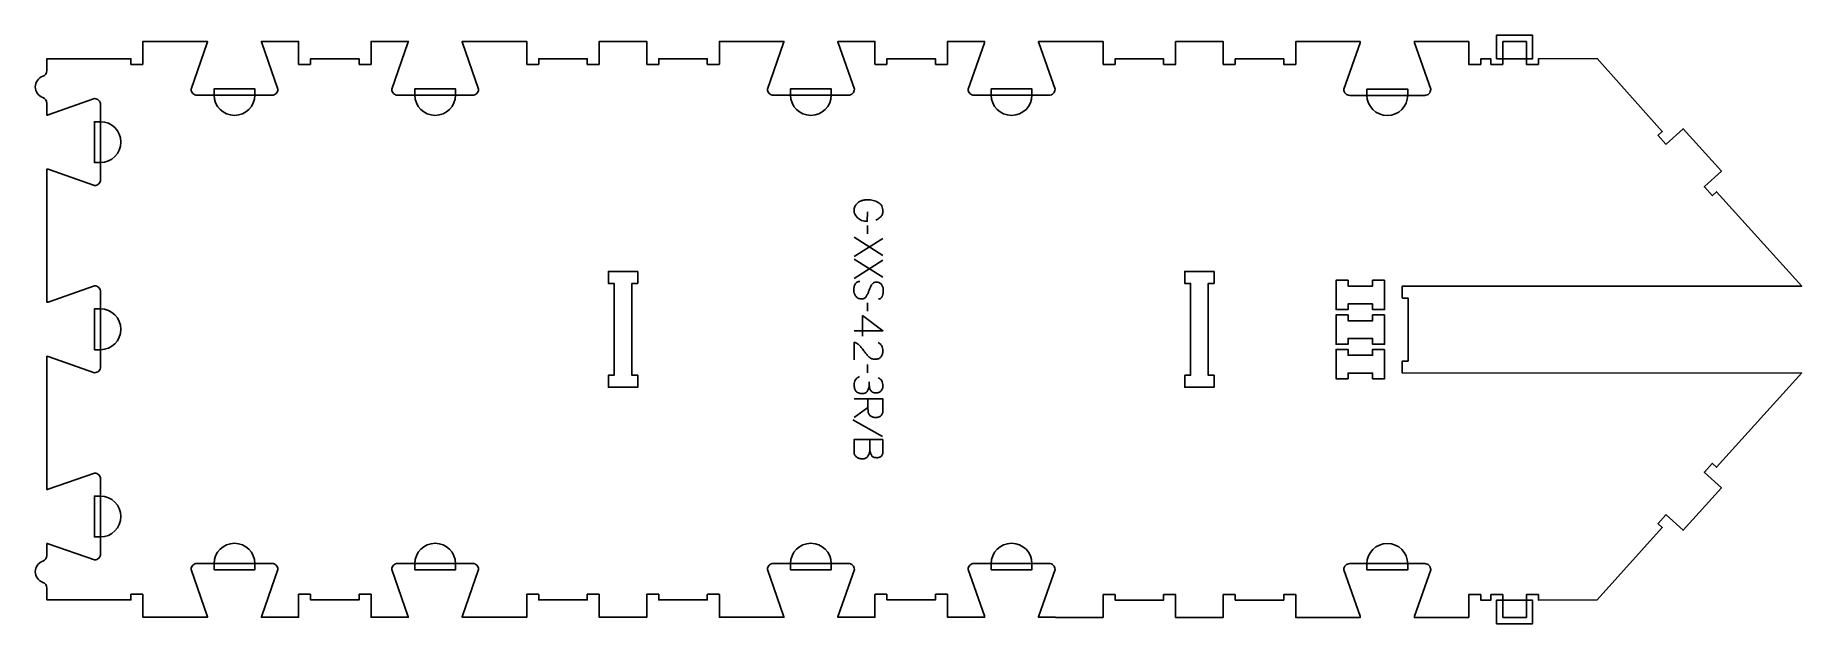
# Model space of a CAD drawing. Extents: x 0 to 1839, y -6 to 606.
import ezdxf

# ---------------------------------------------------------------- set-up
doc = ezdxf.new("R2010")
doc.units = 0
for name, color, linetype in [('1_ANYTOOL_1MMDEEP_LABELS_S', 2, 'CONTINUOUS'), ('3_ANYTOOL_CUTTHROUGH_INSID', 4, 'CONTINUOUS'), ('4_ANYTOOL_CUTTHROUGH_OUTSI', 5, 'CONTINUOUS'), ('5_ANYTOOL_HALF_MILL_9MM_IN', 3, 'CONTINUOUS')]:
    doc.layers.add(name, color=color, linetype=linetype)

msp = doc.modelspace()

# ---------------------------------------------------------------- linework, layer by layer
at = {"layer": '1_ANYTOOL_1MMDEEP_LABELS_S'}
for p, q in [((866.163138, 399.226115), (866.077424, 408.011829)), ((882.277424, 376.897544), (852.277424, 395.797544)), ((852.277424, 375.654686), (882.277424, 394.597544)), ((882.277424, 354.183258), (852.277424, 373.083258)), ((852.277424, 352.940401), (882.277424, 371.883258)), ((860.934567, 314.454686), (860.934567, 292.683258)), ((866.163138, 318.740401), (866.077424, 327.526115)), ((866.163138, 254.540401), (866.077424, 263.326115)), ((881.805995, 188.497544), (851.034567, 205.683258)), ((866.720281, 218.454686), (852.234567, 207.997544))]:
    msp.add_line(p, q, dxfattribs=at)
for points in [[(866.077424, 422.111829), (866.034567, 412.340401, -0.031732), (863.027165, 412.608511, -0.048764), (860.109567, 413.352901, -0.050291), (857.799059, 414.462613, -0.060119), (855.79171, 416.047544, -0.036578), (854.305293, 417.779563, -0.050793), (853.145281, 419.738615, -0.051881), (852.477536, 421.691632, -0.053919), (852.234567, 423.740401, -0.055881), (852.441511, 425.775548, -0.055271), (853.09171, 427.715401, -0.05403), (854.250903, 429.641377, -0.038531), (855.748852, 431.326115, -0.067281), (857.859867, 432.873828, -0.049165), (860.280995, 433.897544, -0.047412), (863.484914, 434.57047, -0.028075), (866.763138, 434.754686, -0.03109), (869.454718, 434.58716, -0.031496), (872.10421, 434.085044, -0.031425), (874.732454, 433.234171, -0.02824), (877.24171, 432.076115, -0.064555), (879.393235, 430.547312, -0.078906), (881.018495, 428.481472, -0.076878), (881.993045, 425.857871, -0.050594), (882.277424, 423.054686, -0.039946), (882.144627, 421.395125, -0.052714), (881.709567, 419.792186, -0.053511), (880.994232, 418.408989, -0.05153), (880.005995, 417.204686, -0.040443), (877.582854, 415.164463, -0.04035), (874.863138, 413.540401)], [(877.69171, 331.554686, 0.071867), (879.028316, 331.7478, 0.100684), (880.209567, 332.374329, 0.047558), (880.686017, 332.848883, 0.038563), (881.074745, 333.398883, 0.037928), (881.422214, 334.096071, 0.026634), (881.677424, 334.833258, 0.028461), (882.363407, 337.856591, 0.041577), (882.620281, 340.940401, 0.036938), (882.509141, 342.442761, 0.041531), (882.164924, 343.908258, 0.041583), (881.587715, 345.285635, 0.038125), (880.798852, 346.554686, 0.057611), (879.806948, 347.624839, 0.065808), (878.586352, 348.418972, 0.06469), (877.126798, 348.896468, 0.046778), (875.59171, 349.040401, 0.052235), (874.041867, 348.878045, 0.075448), (872.59171, 348.333258, 0.076671), (871.418657, 347.417166, 0.061023), (870.534567, 346.211829, 0.021951), (869.007221, 343.182975, 0.018213), (867.727424, 340.040401, -0.02405), (866.421962, 336.938916, -0.02981), (864.79171, 333.997544, -0.068439), (863.825779, 332.856242, -0.079282), (862.573852, 332.047544, -0.076308), (860.99517, 331.622544, -0.047772), (859.348852, 331.597544, -0.046243), (857.667893, 331.890778, -0.06359), (856.097067, 332.540401, -0.064671), (854.812878, 333.513225, -0.057073), (853.798852, 334.768972, -0.067522), (852.435942, 337.737281, -0.070793), (851.934567, 340.961829, -0.064027), (852.297082, 344.100844, -0.070447), (853.477424, 347.026115, -0.054374), (854.327057, 348.184532, -0.074742), (855.438138, 349.083258, -0.075199), (856.744517, 349.606265, -0.057737), (858.148852, 349.768972)], [(852.320281, 268.254686), (852.363138, 286.554686, -0.034491), (854.11047, 285.891908, -0.037732), (855.743495, 284.985044, -0.037744), (857.218131, 283.845749, -0.03482), (858.513138, 282.504686, -0.00859), (860.911721, 279.545462, -0.008791), (863.205995, 276.504686, 0.020588), (865.439438, 273.685398, 0.025206), (867.920281, 271.083258, 0.046908), (869.221523, 270.062663, 0.051091), (870.695281, 269.315401, 0.050722), (872.343456, 268.866668, 0.041139), (874.048852, 268.726115, 0.039396), (875.856438, 268.86876, 0.058519), (877.595281, 269.358258, 0.060358), (879.002397, 270.148816, 0.061397), (880.177424, 271.254686, 0.048006), (881.099384, 272.610643, 0.045901), (881.752424, 274.115401, 0.045216), (882.154984, 275.855462, 0.034258), (882.277424, 277.640401, 0.055622), (881.983437, 280.274971, 0.079896), (881.002424, 282.718972, 0.080617), (879.336724, 284.68836, 0.060287), (877.177424, 286.126115)], [(868.048852, 242.454686, -0.052004), (867.53605, 239.121604, -0.057563), (866.313138, 235.983258, -0.070633), (865.388535, 234.708722, -0.079113), (864.132781, 233.765401, -0.075641), (862.477923, 233.188613, -0.046128), (860.720281, 233.026115, -0.033924), (858.753506, 233.159712, -0.057836), (856.852424, 233.647544, -0.060832), (855.42345, 234.406521, -0.072757), (854.248852, 235.511829, -0.05358), (853.367771, 236.906421, -0.043301), (852.770281, 238.447544, -0.042335), (852.388031, 240.346031, -0.028525), (852.277424, 242.283258, -0.059964), (852.603782, 244.994759, -0.089395), (853.702424, 247.468972, -0.089624), (855.586871, 249.39314, -0.061164), (857.977424, 250.683258)], [(877.348852, 249.568972, -0.060092), (879.434986, 248.180755, -0.080583), (881.045281, 246.279686, -0.079919), (881.993047, 243.923621, -0.055798), (882.277424, 241.383258, -0.035013), (882.168337, 239.827358, -0.047512), (881.805995, 238.313615, -0.048382), (881.219956, 237.02419, -0.050886), (880.39171, 235.876115, -0.060051), (879.344922, 234.950211, -0.058597), (878.109567, 234.295758, -0.056917), (876.598651, 233.899628, -0.03878), (875.034567, 233.797544, -0.02544), (873.79685, 233.860559, -0.041152), (872.580995, 234.086829, -0.042175), (871.640725, 234.430643, -0.059142), (870.79171, 234.954686, -0.068767), (869.559215, 236.245383, -0.072211), (868.734567, 237.826115, -0.043093), (868.266974, 239.653227, -0.035742), (868.09171, 241.533258, -0.002283), (868.060317, 243.386722, -0.003092), (868.048852, 245.240401)], [(852.277424, 227.454686), (882.277424, 227.454686), (882.277424, 216.097544, -0.030274), (882.170408, 214.331731, -0.049), (881.787245, 212.610044, -0.050774), (881.194789, 211.277521, -0.06445), (880.31671, 210.118972, -0.0646), (879.180679, 209.229061, -0.052254), (877.865817, 208.624329, -0.050381), (876.173268, 208.235194, -0.031337), (874.434567, 208.126115, -0.040022), (873.06051, 208.236276, -0.042626), (871.723852, 208.570758, -0.04247), (870.434133, 209.139443, -0.036572), (869.248852, 209.904686, -0.051097), (868.234897, 210.846464, -0.061981), (867.459567, 211.988615, -0.061813), (866.983067, 213.297617, -0.049309), (866.805995, 214.683258, -0.003273), (866.768304, 215.550909, -0.003121), (866.74171, 216.418972, -0.003882), (866.72479, 217.436754, -0.002215), (866.720281, 218.454686), (866.720281, 227.411829)], [(882.277424, 185.068972), (852.277424, 185.068972), (852.277424, 175.383258), (852.19171, 172.854686, 0.048381), (852.295625, 171.175793, 0.066146), (852.775638, 169.570758, 0.067079), (853.624309, 168.206994, 0.057042), (854.784567, 167.090401, 0.037099), (856.155808, 166.195729, 0.042913), (857.650638, 165.531472, 0.043052), (859.206286, 165.140312, 0.040094), (860.805995, 165.011829, 0.045096), (862.602612, 165.174201, 0.070597), (864.30421, 165.740401, 0.073303), (865.633248, 166.666379, 0.067093), (866.655995, 167.926115, 0.063103), (868.080941, 171.100625, 0.053716), (868.734567, 174.526115)], [(868.605995, 185.068972), (868.734567, 174.526115, 0.046847), (869.211015, 171.577413, 0.060102), (870.298852, 168.804686, 0.086388), (871.168979, 167.697984, 0.076384), (872.350638, 166.924329, 0.070405), (874.038388, 166.42686, 0.036531), (875.805995, 166.297544, 0.031885), (877.241253, 166.389164, 0.051083), (878.637245, 166.715401, 0.053001), (879.723804, 167.223688, 0.064647), (880.659567, 167.968972, 0.064346), (881.385132, 168.942263, 0.050037), (881.87296, 170.058258, 0.048317), (882.189242, 171.502814, 0.029756), (882.277424, 172.983258), (882.277424, 185.068972)]]:
    msp.add_lwpolyline(points, format="xyb", dxfattribs=at)
msp.add_lwpolyline([(852.277424, 298.468972), (882.320281, 298.426115), (860.934567, 314.454686)], dxfattribs=at)
at = {"layer": '3_ANYTOOL_CUTTHROUGH_INSID'}
for points in [[(627, 360.195885), (596.5, 360.195885), (596.5, 347.695885), (602.5, 347.695885), (602.5, 252.195885), (596.5, 252.195885), (596.5, 239.695885), (627, 239.695885), (627, 252.195885), (621, 252.195885), (621, 347.695885), (627, 347.695885)], [(1196.5, 252.195885), (1196.5, 239.695885), (1227, 239.695885), (1227, 252.195885), (1221, 252.195885), (1221, 347.695885), (1227, 347.695885), (1227, 360.195885), (1196.5, 360.195885), (1196.5, 347.695885), (1202.5, 347.695885), (1202.5, 252.195885)], [(1404.437241, 350.941392), (1391.937241, 350.941392), (1391.937241, 344.941392), (1366.437241, 344.941392), (1366.437241, 350.941392), (1353.937241, 350.941392), (1353.937241, 320.441392), (1366.437241, 320.441392), (1366.437241, 326.441392), (1391.937241, 326.441392), (1391.937241, 320.441392), (1404.437241, 320.441392)], [(1404.437241, 314.941392), (1391.937241, 314.941392), (1391.937241, 308.941392), (1366.437241, 308.941392), (1366.437241, 314.941392), (1353.937241, 314.941392), (1353.937241, 284.441392), (1366.437241, 284.441392), (1366.437241, 290.441392), (1391.937241, 290.441392), (1391.937241, 284.441392), (1404.437241, 284.441392)], [(1404.437241, 278.941392), (1391.937241, 278.941392), (1391.937241, 272.941392), (1366.437241, 272.941392), (1366.437241, 278.941392), (1353.937241, 278.941392), (1353.937241, 248.441392), (1366.437241, 248.441392), (1366.437241, 254.441392), (1391.937241, 254.441392), (1391.937241, 248.441392), (1404.437241, 248.441392)]]:
    msp.add_lwpolyline(points, close=True, dxfattribs=at)
at = {"layer": '4_ANYTOOL_CUTTHROUGH_OUTSI'}
msp.add_lwpolyline([(1044.308437, 599.695885, 0.061784), (1044.543431, 598.301015), (1061.438965, 550.028473, -0.084368), (1061.453, 549.945885, -0.414214), (1055.203, 543.695885), (977.203, 543.695885, -0.414214), (970.953, 549.945885, -0.084368), (970.967035, 550.028473), (987.866148, 598.31208, 0.061178), (988.097563, 599.695885), (949.5, 599.695885), (949.5, 575.945885, -0.414214), (949.25, 575.695885), (937.25, 575.695885, -0.414214), (937, 575.945885), (937, 581.695885), (886.5, 581.695885), (886.5, 575.945885, -0.414214), (886.25, 575.695885), (874.25, 575.695885, -0.414214), (874, 575.945885), (874, 599.695885), (835.402437, 599.695885, 0.061784), (835.637431, 598.301015), (852.532965, 550.028473, -0.084368), (852.547, 549.945885, -0.414214), (846.297, 543.695885), (768.297, 543.695885, -0.414214), (762.047, 549.945885, -0.084368), (762.061035, 550.028473), (778.960148, 598.31208, 0.061178), (779.191563, 599.695885), (761.75, 599.695885), (712, 599.695885), (712, 575.945885, -0.414214), (711.75, 575.695885), (699.75, 575.695885, -0.414214), (699.5, 575.945885), (699.5, 581.695885), (649, 581.695885), (649, 575.945885, -0.414214), (648.75, 575.695885), (636.75, 575.695885, -0.414214), (636.5, 575.945885), (636.5, 599.695885), (587, 599.695885), (587, 575.945885, -0.414214), (586.75, 575.695885), (574.75, 575.695885, -0.414214), (574.5, 575.945885), (574.5, 581.695885), (524, 581.695885), (524, 575.945885, -0.414214), (523.75, 575.695885), (511.75, 575.695885, -0.414214), (511.5, 575.945885), (511.5, 599.695885), (461.75, 599.695885), (444.308437, 599.695885, 0.061784), (444.543431, 598.301015), (461.438965, 550.028473, -0.084368), (461.453, 549.945885, -0.414214), (455.203, 543.695885), (377.203, 543.695885, -0.414214), (370.953, 549.945885, -0.084368), (370.967035, 550.028473), (387.866148, 598.31208, 0.061178), (388.097563, 599.695885), (349.5, 599.695885), (349.5, 575.945885, -0.414214), (349.25, 575.695885), (337.25, 575.695885, -0.414214), (337, 575.945885), (337, 581.695885), (286.5, 581.695885), (286.5, 575.945885, -0.414214), (286.25, 575.695885), (274.25, 575.695885, -0.414214), (274, 575.945885), (274, 599.695885), (235.402437, 599.695885, 0.061784), (235.637431, 598.301015), (252.532965, 550.028473, -0.084368), (252.547, 549.945885, -0.414214), (246.297, 543.695885), (168.297, 543.695885, -0.414214), (162.047, 549.945885, -0.084368), (162.061035, 550.028473), (178.960148, 598.31208, 0.061178), (179.191563, 599.695885), (112, 599.695885), (112, 575.945885, -0.414214), (111.75, 575.695885), (99.75, 575.695885, -0.414214), (99.5, 575.945885), (99.5, 581.695885), (12, 581.695885), (12, 569.291448, -0.317837), (7.833333, 563.398891, 0.707107), (7.833333, 541.242879, -0.317837), (12, 535.350322), (12, 522.951323, 0.061784), (13.39487, 523.186317), (61.667412, 540.08185, -0.084368), (61.75, 540.095885, -0.414214), (68, 533.845885), (68, 455.845885, -0.414214), (61.75, 449.595885, -0.084368), (61.667412, 449.609921), (13.383805, 466.509034, 0.061178), (12, 466.740448), (12, 328.051323, 0.061784), (13.39487, 328.286317), (61.667412, 345.18185, -0.084368), (61.75, 345.195885, -0.414214), (68, 338.945885), (68, 260.945885, -0.414214), (61.75, 254.695885, -0.084368), (61.667412, 254.709921), (13.383805, 271.609034, 0.061178), (12, 271.840448), (12, 133.151323, 0.061784), (13.39487, 133.386317), (61.667412, 150.28185, -0.084368), (61.75, 150.295885, -0.414214), (68, 144.045885), (68, 66.045885, -0.414214), (61.75, 59.795885, -0.084368), (61.667412, 59.809921), (13.383805, 76.709034, 0.061178), (12, 76.940448), (12, 64.541448, -0.317837), (7.833333, 58.648891, 0.707107), (7.833333, 36.492879, -0.317837), (12, 30.600322), (12, 18.195885), (99.5, 18.195885), (99.5, 23.945885, -0.414214), (99.75, 24.195885), (111.75, 24.195885, -0.414214), (112, 23.945885), (112, 0.195885), (179.191563, 0.195885, 0.061784), (178.956569, 1.590755), (162.061035, 49.863298, -0.084368), (162.047, 49.945885, -0.414214), (168.297, 56.195885), (246.297, 56.195885, -0.414214), (252.547, 49.945885, -0.084368), (252.532965, 49.863298), (235.633852, 1.57969, 0.061178), (235.402437, 0.195885), (274, 0.195885), (274, 23.945885, -0.414214), (274.25, 24.195885), (286.25, 24.195885, -0.414214), (286.5, 23.945885), (286.5, 18.195885), (337, 18.195885), (337, 23.945885, -0.414214), (337.25, 24.195885), (349.25, 24.195885, -0.414214), (349.5, 23.945885), (349.5, 0.195885), (388.097563, 0.195885, 0.061784), (387.862569, 1.590755), (370.967035, 49.863298, -0.084368), (370.953, 49.945885, -0.414214), (377.203, 56.195885), (455.203, 56.195885, -0.414214), (461.453, 49.945885, -0.084368), (461.438965, 49.863298), (444.539852, 1.57969, 0.061178), (444.308437, 0.195885), (511.5, 0.195885), (511.5, 23.945885, -0.414214), (511.75, 24.195885), (523.75, 24.195885, -0.414214), (524, 23.945885), (524, 18.195885), (574.5, 18.195885), (574.5, 23.945885, -0.414214), (574.75, 24.195885), (586.75, 24.195885, -0.414214), (587, 23.945885), (587, 0.195885), (636.5, 0.195885), (636.5, 23.945885, -0.414214), (636.75, 24.195885), (648.75, 24.195885, -0.414214), (649, 23.945885), (649, 18.195885), (699.5, 18.195885), (699.5, 23.945885, -0.414214), (699.75, 24.195885), (711.75, 24.195885, -0.414214), (712, 23.945885), (712, 0.195885), (779.191563, 0.195885, 0.061784), (778.956569, 1.590755), (762.061035, 49.863298, -0.084368), (762.047, 49.945885, -0.414214), (768.297, 56.195885), (846.297, 56.195885, -0.414214), (852.547, 49.945885, -0.084368), (852.532965, 49.863298), (835.633852, 1.57969, 0.061178), (835.402437, 0.195885), (874, 0.195885), (874, 23.945885, -0.414214), (874.25, 24.195885), (886.25, 24.195885, -0.414214), (886.5, 23.945885), (886.5, 18.195885), (937, 18.195885), (937, 23.945885, -0.414214), (937.25, 24.195885), (949.25, 24.195885, -0.414214), (949.5, 23.945885), (949.5, 0.195885), (988.097563, 0.195885, 0.061784), (987.862569, 1.590755), (970.967035, 49.863298, -0.084368), (970.953, 49.945885, -0.414214), (977.203, 56.195885), (1055.203, 56.195885, -0.414214), (1061.453, 49.945885, -0.084368), (1061.438965, 49.863298), (1044.539852, 1.57969, 0.061178), (1044.308437, 0.195885), (1061.75, 0.195885, -0.349935), (1061.993736, 0.001498), (1111.5, 0.001498), (1111.5, 23.751498, -0.414214), (1111.75, 24.001498), (1123.75, 24.001498, -0.414214), (1124, 23.751498), (1124, 18.001498), (1174.5, 18.001498), (1174.5, 23.751498, -0.414214), (1174.75, 24.001498), (1186.75, 24.001498, -0.414214), (1187, 23.751498), (1187, 0.001498), (1236.5, 0.001498), (1236.5, 23.751498, -0.414214), (1236.75, 24.001498), (1248.75, 24.001498, -0.414214), (1249, 23.751498), (1249, 18.001498), (1299.5, 18.001498), (1299.5, 23.751498, -0.414214), (1299.75, 24.001498), (1311.75, 24.001498, -0.414214), (1312, 23.751498), (1312, 0.001496), (1379.191566, 0.000904, 0.061791), (1378.956569, 1.39608), (1362.061035, 49.668622, -0.084368), (1362.047, 49.75121, -0.414214), (1368.297, 56.00121), (1446.297, 56.00121, -0.414214), (1452.547, 49.75121, -0.084368), (1452.532965, 49.668622), (1435.633852, 1.385015, 0.061179), (1435.402437, 0.001206), (1492.085503, 0.000356), (1492.085503, 23.749939, -0.414214), (1492.335503, 23.999939), (1504.335503, 23.999939, -0.414214), (1504.585503, 23.749939), (1504.585503, 17.99994), (1515.085504, 17.999969), (1515.085504, 23.75, -0.414214), (1515.335504, 24), (1527.335504, 24, -0.414214), (1527.585504, 23.75), (1527.585504, 0), (1552.085504, 0), (1552.085504, 23.75, -0.414214), (1552.335504, 24), (1564.335504, 24, -0.414214), (1564.585504, 23.75), (1564.585504, 18.001254), (1625.677362, 18.289121), (1693.461357, 93.569125), (1689.188277, 97.416624, -0.414214), (1689.169773, 97.769693), (1697.19934, 106.687431, -0.414213), (1697.552409, 106.705935), (1715.202117, 90.814103), (1755.015388, 135.03122), (1737.365699, 150.923072, -0.414214), (1737.347195, 151.276141), (1745.376762, 160.193879, -0.414214), (1745.729831, 160.212382), (1750.003183, 156.364639), (1838.622253, 254.499742), (1423.187276, 254.440999, -0.414255), (1422.937241, 254.690999), (1422.937241, 266.690999, -0.414214), (1423.187241, 266.940999), (1428.937241, 266.940999), (1428.937241, 332.440997), (1423.187241, 332.440997, -0.414214), (1422.937241, 332.690997), (1422.937241, 344.690997, -0.414171), (1423.187205, 344.940997), (1838.622399, 345.001484), (1750.003183, 443.136674), (1745.729831, 439.288931, -0.414214), (1745.376762, 439.307435), (1737.347195, 448.225173, -0.414214), (1737.365699, 448.578242), (1755.015388, 464.470093), (1715.202117, 508.687211), (1697.552409, 492.795379, -0.414213), (1697.19934, 492.813882), (1689.169773, 501.73162, -0.414214), (1689.188277, 502.084689), (1693.462062, 505.932823), (1625.677736, 581.790928), (1564.585504, 581.502865), (1564.585504, 575.751762, -0.414214), (1564.335504, 575.501762), (1552.335504, 575.501762, -0.414214), (1552.085504, 575.751762), (1552.085504, 599.501762), (1527.585504, 599.501762), (1527.585504, 575.751762, -0.414214), (1527.335504, 575.501762), (1515.335504, 575.501762, -0.414214), (1515.085504, 575.751762), (1515.085504, 581.501793), (1504.585503, 581.501823), (1504.585503, 575.751823, -0.414214), (1504.335503, 575.501823), (1492.335503, 575.501823, -0.414214), (1492.085503, 575.751823), (1492.085503, 599.501817), (1435.402437, 599.50031, 0.061785), (1435.637431, 598.105433), (1452.532965, 549.83289, -0.084368), (1452.547, 549.750303, -0.414214), (1446.297, 543.500303), (1368.297, 543.500303, -0.414214), (1362.047, 549.750303, -0.084368), (1362.061035, 549.83289), (1378.960148, 598.116498, 0.061185), (1379.191566, 599.500609), (1312, 599.500332), (1312, 575.751498, -0.414214), (1311.75, 575.501498), (1299.75, 575.501498, -0.414214), (1299.5, 575.751498), (1299.5, 581.501498), (1249, 581.501498), (1249, 575.751498, -0.414214), (1248.75, 575.501498), (1236.75, 575.501498, -0.414214), (1236.5, 575.751498), (1236.5, 599.501498), (1187, 599.501498), (1187, 575.751498, -0.414214), (1186.75, 575.501498), (1174.75, 575.501498, -0.414214), (1174.5, 575.751498), (1174.5, 581.501498), (1124, 581.501498), (1124, 575.751498, -0.414214), (1123.75, 575.501498), (1111.75, 575.501498, -0.414214), (1111.5, 575.751498), (1111.5, 599.501498), (1061.75, 599.501498, -0.349935), (1061.506264, 599.695885)], format="xyb", close=True, dxfattribs=at)
at = {"layer": '5_ANYTOOL_HALF_MILL_9MM_IN'}
for points in [[(1527.085504, 581.559694), (1552.585504, 581.559694), (1558.585504, 581.559694), (1558.585504, 606.001762), (1552.325504, 606.001762), (1521.085504, 606.001762), (1521.085504, 599.741762), (1521.085504, 581.559694)], [(1552.585504, 17.942069), (1527.085504, 17.942069), (1521.085504, 17.942069), (1521.085504, -6.5), (1527.345504, -6.5), (1558.585504, -6.5), (1558.585504, -0.24), (1558.585504, 17.942069)]]:
    msp.add_lwpolyline(points, close=True, dxfattribs=at)
for points in [[(186.047, 544.195885), (186.047, 543.945885, 1), (228.547, 543.945885), (228.547, 550.195885), (186.047, 550.195885)], [(394.953, 544.195885), (394.953, 543.945885, 1), (437.453, 543.945885), (437.453, 550.195885), (394.953, 550.195885)], [(786.047002, 543.935885, 0.999765), (828.547, 543.945885), (828.547, 550.195885), (786.047, 550.195885)], [(994.953, 544.195885), (994.953, 543.945885, 1), (1037.453, 543.945885), (1037.453, 550.195885), (994.953, 550.195885)], [(1386.047002, 543.740303, 0.999765), (1428.547, 543.750303), (1428.547, 550.000303), (1386.047, 550.000303)], [(67.5, 473.595885), (67.75, 473.595885, 1), (67.75, 516.095885), (61.5, 516.095885), (61.5, 473.595885)], [(67.5, 278.695885), (67.75, 278.695885, 1), (67.75, 321.195885), (61.5, 321.195885), (61.5, 278.695885)], [(67.76, 83.795888, 0.999765), (67.75, 126.295885), (61.5, 126.295885), (61.5, 83.795885)], [(228.547, 55.945885, 1), (186.047, 55.945885), (186.047, 49.695885), (228.547, 49.695885)], [(437.453, 55.945885, 1), (394.953, 55.945885), (394.953, 49.695885), (437.453, 49.695885)], [(828.547, 55.945885, 1), (786.047, 55.945885), (786.047, 49.695885), (828.547, 49.695885)], [(1037.453, 55.945885, 1), (994.953, 55.945885), (994.953, 49.695885), (1037.453, 49.695885)], [(1428.547, 55.75121, 1), (1386.047, 55.75121), (1386.047, 49.50121), (1428.547, 49.50121)]]:
    msp.add_lwpolyline(points, format="xyb", close=True, dxfattribs=at)

doc.saveas('drawing.dxf')
